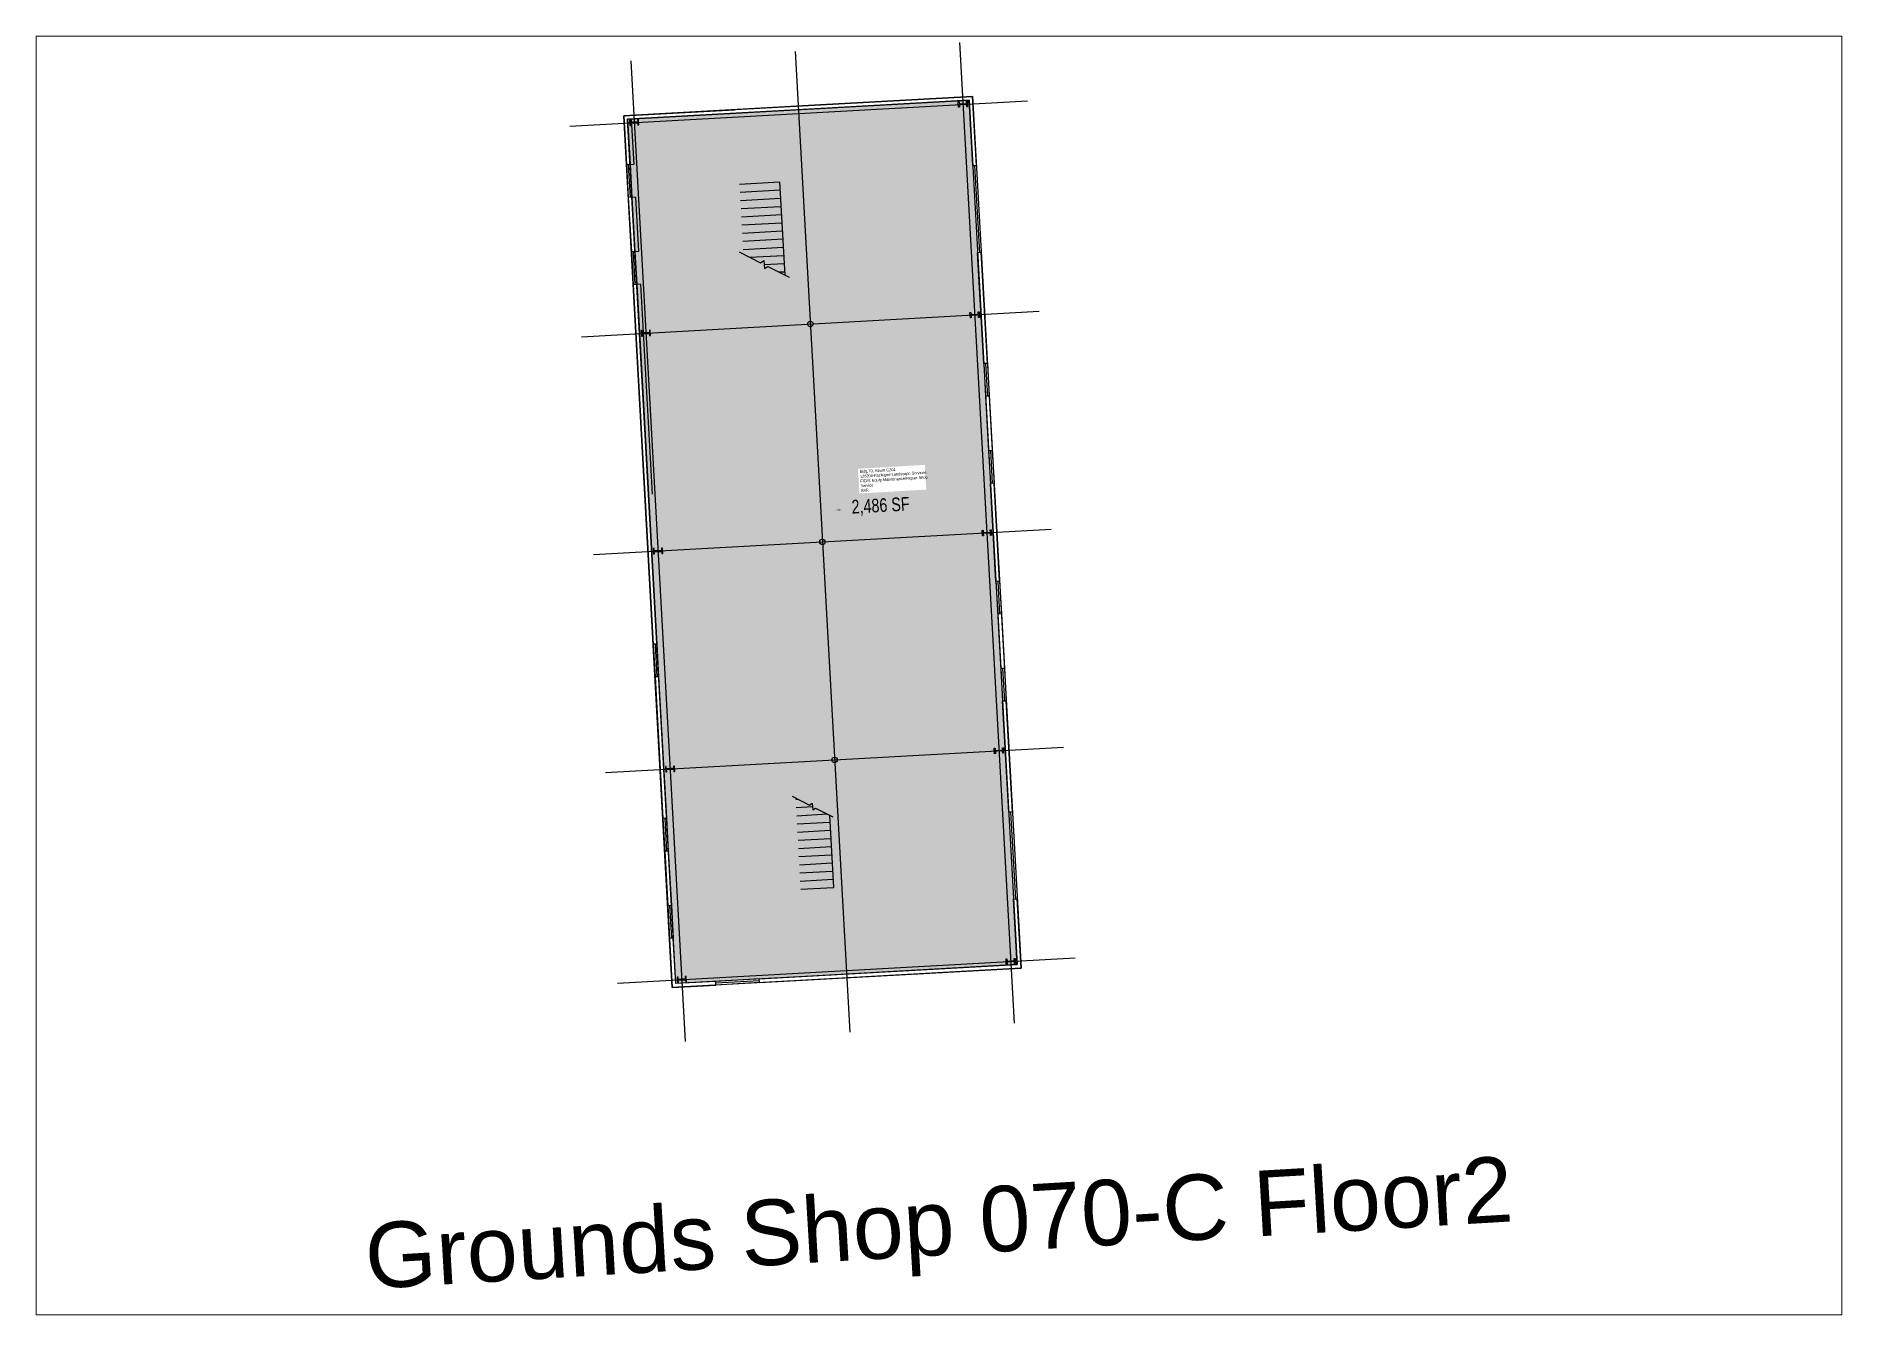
# Paper-space layout 'Layout1' of a CAD drawing. Header units: inches. Extents: x 0.4 to 10.5, y 0.3 to 7.5.
# The model-space entities are those that its viewports show. They can reach past a viewport. Long polylines and large blocks are cut down to what shows.
import ezdxf
from ezdxf.enums import TextEntityAlignment as Align

# ---------------------------------------------------------------- set-up
doc = ezdxf.new("R2010")
doc.units = ezdxf.units.IN
doc.header["$LTSCALE"] = 0.25
doc.header["$MEASUREMENT"] = 0
doc.layers.get('0').update_dxf_attribs({"linetype": 'CONTINUOUS'})
for name, color, linetype in [('A-COLS', 5, 'CONTINUOUS'), ('A-DOOR', 2, 'CONTINUOUS'), ('A-FLOR', 3, 'CONTINUOUS'), ('A-GLAZ', 1, 'CONTINUOUS'), ('A-GRID', 1, 'CONTINUOUS'), ('A-IDEN-RNUM', 7, 'CONTINUOUS'), ('A-IDEN-SNUM', 4, 'CONTINUOUS'), ('A-IDEN-VNUM', 4, 'CONTINUOUS'), ('A-TTLB', 4, 'CONTINUOUS'), ('A-WALL', 5, 'CONTINUOUS'), ('AREA-ASSIGN', 7, 'CONTINUOUS'), ('AREA-GROSS', 1, 'CONTINUOUS'), ('AREA-TEXT', 3, 'CONTINUOUS'), ('Rooms-Category-Color', 7, 'CONTINUOUS'), ('Rooms-College-Color', 7, 'CONTINUOUS'), ('Rooms-Department-Color', 7, 'CONTINUOUS'), ('Rooms-Division-Color', 7, 'CONTINUOUS'), ('Rooms-Information', 7, 'CONTINUOUS')]:
    doc.layers.add(name, color=color, linetype=linetype)
doc.styles.add('CP_AREA', font='arial.ttf', dxfattribs={"height": 15})
doc.styles.add('CP_ROOMSNUMBER', font='arial.ttf', dxfattribs={"height": 1})
doc.styles.add('CP_ROOMVNUMBER', font='arial.ttf', dxfattribs={"width": 0.85, "height": 0.075})
doc.styles.add('CP_TITLE', font='arial.ttf', dxfattribs={"width": 0.85, "height": 0.125})

msp = doc.modelspace()

# ---------------------------------------------------------------- hatches: boundary and pattern name
at = {"layer": 'Rooms-Category-Color', "true_color": 0xe3c5e1}
msp.add_hatch(color=254, dxfattribs=at).paths.add_polyline_path([(69213387, 27691301.8), (69213439.8, 27690351.2), (69213207.2, 27690338.3), (69213064.4, 27690330.3), (69213011.5, 27691280.9), (69213130.4, 27691287.5)])
at = {"layer": 'Rooms-College-Color', "true_color": 0xadadad}
msp.add_hatch(color=253, dxfattribs=at).paths.add_polyline_path([(69213387, 27691301.8), (69213439.8, 27690351.2), (69213207.2, 27690338.3), (69213064.4, 27690330.3), (69213011.5, 27691280.9), (69213130.4, 27691287.5)])
at = {"layer": 'Rooms-Department-Color', "true_color": 0x80bc67}
msp.add_hatch(color=83, dxfattribs=at).paths.add_polyline_path([(69213387, 27691301.8), (69213439.8, 27690351.2), (69213207.2, 27690338.3), (69213064.4, 27690330.3), (69213011.5, 27691280.9), (69213130.4, 27691287.5)])
at = {"layer": 'Rooms-Division-Color', "true_color": 0x80bc67}
msp.add_hatch(color=83, dxfattribs=at).paths.add_polyline_path([(69213387, 27691301.8), (69213439.8, 27690351.2), (69213207.2, 27690338.3), (69213064.4, 27690330.3), (69213011.5, 27691280.9), (69213130.4, 27691287.5)])

# ---------------------------------------------------------------- linework, layer by layer
at = {"layer": 'A-COLS'}
for points in [[(69213385, 27691300.7), (69213385.3, 27691294.7), (69213384.3, 27691294.6), (69213384.2, 27691297.1), (69213376.2, 27691296.7), (69213376.4, 27691294.2), (69213375.4, 27691294.1), (69213375, 27691300.1), (69213376, 27691300.2), (69213376.2, 27691297.7), (69213384.2, 27691298.1), (69213384, 27691300.6)], [(69213013.6, 27691280), (69213013.9, 27691274), (69213014.9, 27691274.1), (69213014.8, 27691276.6), (69213022.8, 27691277), (69213022.9, 27691274.5), (69213023.9, 27691274.6), (69213023.6, 27691280.5), (69213022.6, 27691280.5), (69213022.7, 27691278), (69213014.7, 27691277.6), (69213014.6, 27691280)], [(69213397.9, 27691069), (69213398.2, 27691063), (69213397.2, 27691063), (69213397.1, 27691065.5), (69213389.1, 27691065), (69213389.2, 27691062.5), (69213388.3, 27691062.5), (69213387.9, 27691068.5), (69213388.9, 27691068.5), (69213389.1, 27691066), (69213397, 27691066.5), (69213396.9, 27691069)], [(69213026.5, 27691048.4), (69213026.8, 27691042.4), (69213027.8, 27691042.4), (69213027.7, 27691044.9), (69213035.7, 27691045.4), (69213035.8, 27691042.9), (69213036.8, 27691042.9), (69213036.5, 27691048.9), (69213035.5, 27691048.9), (69213035.6, 27691046.4), (69213027.6, 27691045.9), (69213027.5, 27691048.4)], [(69213411.2, 27690829.4), (69213411.6, 27690823.4), (69213410.6, 27690823.3), (69213410.4, 27690825.8), (69213402.4, 27690825.4), (69213402.6, 27690822.9), (69213401.6, 27690822.8), (69213401.3, 27690828.8), (69213402.3, 27690828.9), (69213402.4, 27690826.4), (69213410.4, 27690826.8), (69213410.2, 27690829.3)], [(69213039.8, 27690808.7), (69213040.1, 27690802.7), (69213041.1, 27690802.8), (69213041, 27690805.3), (69213049, 27690805.7), (69213049.1, 27690803.2), (69213050.1, 27690803.3), (69213049.8, 27690809.3), (69213048.8, 27690809.2), (69213048.9, 27690806.7), (69213040.9, 27690806.3), (69213040.8, 27690808.8)], [(69213424.6, 27690589.8), (69213424.9, 27690583.8), (69213423.9, 27690583.7), (69213423.8, 27690586.2), (69213415.8, 27690585.8), (69213415.9, 27690583.3), (69213414.9, 27690583.2), (69213414.6, 27690589.2), (69213415.6, 27690589.3), (69213415.7, 27690586.8), (69213423.7, 27690587.2), (69213423.6, 27690589.7)], [(69213053.1, 27690569.1), (69213053.5, 27690563.1), (69213054.5, 27690563.2), (69213054.3, 27690565.7), (69213062.3, 27690566.1), (69213062.5, 27690563.6), (69213063.5, 27690563.7), (69213063.1, 27690569.6), (69213062.1, 27690569.6), (69213062.3, 27690567.1), (69213054.3, 27690566.7), (69213054.1, 27690569.1)], [(69213437.5, 27690358.1), (69213437.8, 27690352.1), (69213436.8, 27690352.1), (69213436.7, 27690354.6), (69213428.7, 27690354.1), (69213428.8, 27690351.6), (69213427.8, 27690351.6), (69213427.5, 27690357.6), (69213428.5, 27690357.6), (69213428.6, 27690355.1), (69213436.6, 27690355.6), (69213436.5, 27690358.1)], [(69213066, 27690337.5), (69213066.4, 27690331.5), (69213067.4, 27690331.5), (69213067.2, 27690334), (69213075.2, 27690334.5), (69213075.4, 27690332), (69213076.4, 27690332), (69213076, 27690338), (69213075, 27690338), (69213075.2, 27690335.5), (69213067.2, 27690335), (69213067, 27690337.5)]]:
    msp.add_lwpolyline(points, close=True, dxfattribs=at)
for centre in [(69213212.4, 27691055.7), (69213225.7, 27690816.1), (69213239, 27690576.4)]:
    msp.add_circle(centre, 3, dxfattribs=at)
at = {"layer": 'A-DOOR'}
for p, q in [((69213393, 27691230), (69213398.3, 27691134.1)), ((69213432.5, 27690519.1), (69213437.8, 27690423.2))]:
    msp.add_line(p, q, dxfattribs=at)
at = {"layer": 'A-FLOR'}
for p, q in [((69213134.7, 27691209.6), (69213178.6, 27691212.1)), ((69213178.6, 27691212.1), (69213184.3, 27691109.5)), ((69213135.2, 27691200.6), (69213179.1, 27691203.1)), ((69213135.7, 27691191.6), (69213179.6, 27691194.1)), ((69213136.2, 27691182.7), (69213180.1, 27691185.1)), ((69213136.7, 27691173.7), (69213180.6, 27691176.1)), ((69213137.2, 27691164.7), (69213181.1, 27691167.1)), ((69213137.7, 27691155.7), (69213181.6, 27691158.1)), ((69213138.2, 27691146.7), (69213182.1, 27691149.2)), ((69213138.7, 27691137.7), (69213182.6, 27691140.2)), ((69213145.6, 27691129.1), (69213183.1, 27691131.2)), ((69213161.7, 27691121), (69213183.6, 27691122.2)), ((69213177.7, 27691112.9), (69213184.1, 27691113.2)), ((69213196.4, 27690533), (69213198.8, 27690533.1)), ((69213196.9, 27690524), (69213214.8, 27690525)), ((69213197.4, 27690515), (69213230.9, 27690516.9)), ((69213233.4, 27690515.6), (69213237.8, 27690436.1)), ((69213197.9, 27690506), (69213233.8, 27690508)), ((69213198.4, 27690497), (69213234.3, 27690499)), ((69213198.9, 27690488.1), (69213234.8, 27690490.1)), ((69213199.4, 27690479.1), (69213235.3, 27690481.1)), ((69213199.9, 27690470.1), (69213235.8, 27690472.1)), ((69213200.4, 27690461.1), (69213236.3, 27690463.1)), ((69213200.9, 27690452.1), (69213236.8, 27690454.1)), ((69213201.4, 27690443.1), (69213237.3, 27690445.1)), ((69213201.9, 27690434.1), (69213237.8, 27690436.1))]:
    msp.add_line(p, q, dxfattribs=at)
for points in [[(69213134.2, 27691134.9), (69213157.7, 27691123), (69213161.4, 27691125.4), (69213161.9, 27691116.6), (69213165.6, 27691119), (69213189.1, 27691107.1)], [(69213192.4, 27690536.4), (69213211.6, 27690526.6), (69213214.6, 27690528.6), (69213215, 27690521.4), (69213218.1, 27690523.4), (69213237.3, 27690513.6)]]:
    msp.add_lwpolyline(points, dxfattribs=at)
at = {"layer": 'A-GLAZ'}
for p, q in [((69213010.3, 27691230.7), (69213012.3, 27691194.8)), ((69213012.3, 27691230.8), (69213014.3, 27691194.9)), ((69213014.3, 27691231), (69213016.3, 27691195)), ((69213015.7, 27691134.9), (69213017.7, 27691098.9)), ((69213017.6, 27691135), (69213019.6, 27691099)), ((69213019.6, 27691135.1), (69213021.6, 27691099.2)), ((69213403.1, 27691012.2), (69213405.1, 27690976.3)), ((69213405.1, 27691012.3), (69213407.1, 27690976.4)), ((69213407.1, 27691012.4), (69213409.1, 27690976.5)), ((69213408.4, 27690916.4), (69213410.4, 27690880.4)), ((69213410.4, 27690916.5), (69213412.4, 27690880.5)), ((69213412.4, 27690916.6), (69213414.4, 27690880.6)), ((69213416.4, 27690772.6), (69213418.4, 27690736.6)), ((69213418.4, 27690772.7), (69213420.4, 27690736.8)), ((69213420.4, 27690772.8), (69213422.4, 27690736.9)), ((69213039.7, 27690703.5), (69213041.7, 27690667.6)), ((69213041.7, 27690703.7), (69213043.7, 27690667.7)), ((69213043.6, 27690703.8), (69213045.6, 27690667.8)), ((69213421.7, 27690676.7), (69213423.7, 27690640.8)), ((69213423.7, 27690676.8), (69213425.7, 27690640.9)), ((69213425.7, 27690677), (69213427.7, 27690641)), ((69213050.3, 27690511.8), (69213052.3, 27690475.9)), ((69213052.3, 27690512), (69213054.3, 27690476)), ((69213054.3, 27690512.1), (69213056.3, 27690476.1)), ((69213055.7, 27690416), (69213057.7, 27690380.1)), ((69213057.7, 27690416.1), (69213059.7, 27690380.2)), ((69213059.7, 27690416.2), (69213061.7, 27690380.3)), ((69213156.3, 27690335.5), (69213108.4, 27690332.8)), ((69213156.4, 27690333.5), (69213108.5, 27690330.8)), ((69213156.5, 27690331.5), (69213108.6, 27690328.8))]:
    msp.add_line(p, q, dxfattribs=at)
at = {"layer": 'A-GRID'}
for p, q in [((69213376.4, 27691365.3), (69213436.4, 27690287)), ((69213015, 27691345.2), (69213075, 27690266.8)), ((69213195.7, 27691355.2), (69213255.7, 27690276.9)), ((69212947.9, 27691273.3), (69213451.1, 27691301.3)), ((69212960.7, 27691041.7), (69213464, 27691069.7)), ((69212974.1, 27690802.1), (69213477.3, 27690830.1)), ((69212987.4, 27690562.4), (69213490.6, 27690590.4)), ((69213000.3, 27690330.8), (69213503.5, 27690358.8))]:
    msp.add_line(p, q, dxfattribs=at)
at = {"layer": 'A-WALL'}
for p, q in [((69213007.3, 27691284.7), (69213129.1, 27691291.4)), ((69213015.5, 27691281.1), (69213018.3, 27691231.2)), ((69213018.3, 27691231.2), (69213010.3, 27691230.7)), ((69213391, 27691229.9), (69213394.9, 27691230.1)), ((69213020.3, 27691195.2), (69213012.3, 27691194.8)), ((69213020.3, 27691195.2), (69213023.6, 27691135.3)), ((69213023.6, 27691135.3), (69213015.7, 27691134.9)), ((69213400.3, 27691134.3), (69213396.3, 27691134)), ((69213025.6, 27691099.4), (69213017.7, 27691098.9)), ((69213025.6, 27691099.4), (69213038.5, 27690868.7)), ((69213407.1, 27691012.4), (69213403.1, 27691012.2)), ((69213409.1, 27690976.5), (69213405.1, 27690976.3)), ((69213412.4, 27690916.6), (69213408.4, 27690916.4)), ((69213414.4, 27690880.6), (69213410.4, 27690880.4)), ((69213420.4, 27690772.8), (69213416.4, 27690772.6)), ((69213422.4, 27690736.9), (69213418.4, 27690736.6)), ((69213043.6, 27690703.8), (69213039.7, 27690703.5)), ((69213425.7, 27690677), (69213421.7, 27690676.7)), ((69213045.6, 27690667.8), (69213041.7, 27690667.6)), ((69213427.7, 27690641), (69213423.7, 27690640.8)), ((69213054.3, 27690512.1), (69213050.3, 27690511.8)), ((69213434.5, 27690519.2), (69213430.5, 27690519)), ((69213056.3, 27690476.1), (69213052.3, 27690475.9)), ((69213059.7, 27690416.2), (69213055.7, 27690416)), ((69213435.8, 27690423.1), (69213439.8, 27690423.4)), ((69213061.7, 27690380.3), (69213057.7, 27690380.1))]:
    msp.add_line(p, q, dxfattribs=at)
for points in [[(69213394.9, 27691230.1), (69213390.7, 27691306), (69213217, 27691296.3)], [(69213217, 27691296.3), (69213007.3, 27691284.7), (69213010.3, 27691230.7)], [(69213217.2, 27691292.3), (69213011.5, 27691280.9), (69213014.3, 27691231)], [(69213391, 27691229.9), (69213387, 27691301.8), (69213217.2, 27691292.3)], [(69213012.3, 27691194.8), (69213015.7, 27691134.9)], [(69213016.3, 27691195), (69213019.6, 27691135.1)], [(69213403.1, 27691012.2), (69213396.3, 27691134)], [(69213407.1, 27691012.4), (69213400.3, 27691134.3)], [(69213017.7, 27691098.9), (69213039.7, 27690703.5)], [(69213021.6, 27691099.2), (69213043.6, 27690703.8)], [(69213405.1, 27690976.3), (69213408.4, 27690916.4)], [(69213409.1, 27690976.5), (69213412.4, 27690916.6)], [(69213416.4, 27690772.6), (69213410.4, 27690880.4)], [(69213420.4, 27690772.8), (69213414.4, 27690880.6)], [(69213418.4, 27690736.6), (69213421.7, 27690676.7)], [(69213422.4, 27690736.9), (69213425.7, 27690677)], [(69213041.7, 27690667.6), (69213050.3, 27690511.8)], [(69213045.6, 27690667.8), (69213054.3, 27690512.1)], [(69213430.5, 27690519), (69213423.7, 27690640.8)], [(69213434.5, 27690519.2), (69213427.7, 27690641)], [(69213052.3, 27690475.9), (69213055.7, 27690416)], [(69213056.3, 27690476.1), (69213059.7, 27690416.2)], [(69213156.3, 27690335.5), (69213439.8, 27690351.2), (69213435.8, 27690423.1)], [(69213156.5, 27690331.5), (69213444.1, 27690347.5), (69213439.8, 27690423.4)], [(69213057.7, 27690380.1), (69213060.7, 27690326.1), (69213108.6, 27690328.8), (69213108.4, 27690332.8), (69213064.4, 27690330.3), (69213061.7, 27690380.3)], [(69213156.5, 27690331.5), (69213156.3, 27690335.5)]]:
    msp.add_lwpolyline(points, dxfattribs=at)
at = {"layer": 'AREA-ASSIGN'}
msp.add_lwpolyline([(69213387, 27691301.8), (69213439.8, 27690351.2), (69213207.2, 27690338.3), (69213207.2, 27690338.3), (69213064.4, 27690330.3), (69213011.5, 27691280.9), (69213130.4, 27691287.5), (69213130.4, 27691287.5)], close=True, dxfattribs=at)
at = {"layer": 'AREA-GROSS'}
msp.add_lwpolyline([(69213390.7, 27691306), (69213444.1, 27690347.5), (69213207.4, 27690334.3), (69213207.4, 27690334.3), (69213060.7, 27690326.1), (69213007.3, 27691284.7), (69213130.1, 27691291.5), (69213130.1, 27691291.5)], close=True, dxfattribs=at)

# ---------------------------------------------------------------- texts
at = {"layer": 'A-IDEN-RNUM', "style": 'CP_ROOMSNUMBER', "width": 0.85}
msp.add_text('0201-00', height=1, rotation=3.3811, dxfattribs=at).set_placement((69213239.7, 27690850.6))
at = {"layer": 'A-IDEN-SNUM', "style": 'CP_ROOMSNUMBER', "width": 0.85}
msp.add_text('0700C20100', height=1, rotation=3.3811, dxfattribs=at).set_placement((69213239.7, 27690850.6))
at = {"layer": 'A-IDEN-VNUM', "style": 'CP_ROOMVNUMBER', "width": 0.85}
msp.add_text('201', height=22, rotation=3.3811, dxfattribs=at).set_placement((69213267.9, 27690870.9))
at = {"layer": 'A-TTLB', "style": 'CP_TITLE'}
msp.add_text('Grounds Shop 070-C Floor2', height=72, rotation=3.3811, dxfattribs=at).set_placement((69212725.1, 27689994.5))
at = {"layer": 'AREA-TEXT', "style": 'CP_AREA', "width": 0.75}
msp.add_text('2,486 SF', height=15, rotation=3.1851, dxfattribs=at).set_placement((69213289.6, 27690856.4), align=Align.MIDDLE_CENTER)

# ---------------------------------------------------------------- next in the draw order: texts
at = {"layer": 'Rooms-Information', "insert": (69213267.9, 27690870.9), "char_height": 3.1429, "width": 70.4, "attachment_point": 7, "rotation": 3.3811, "style": 'CP_ROOMVNUMBER', "bg_fill": 3, "box_fill_scale": 1.5, "bg_fill_color": 256, "bg_fill_true_color": 13158600, "bg_fill_transparency": 0}
msp.add_mtext('Bldg.70, Room C201^M^J128200-FacMgmt-Landscape Services^M^JFICM: Equip Maintenance/Repair Shop Service^M^JASF: ', dxfattribs=at)

psp = doc.layouts.get("Layout1")

# ---------------------------------------------------------------- viewports
at = {"layer": '0'}
psp.add_viewport(center=(5.444, 3.903), size=(10.174, 7.20855), view_center_point=(69213353.776, 27690669.239), view_height=1406.29215, dxfattribs=at)

doc.saveas('drawing.dxf')
